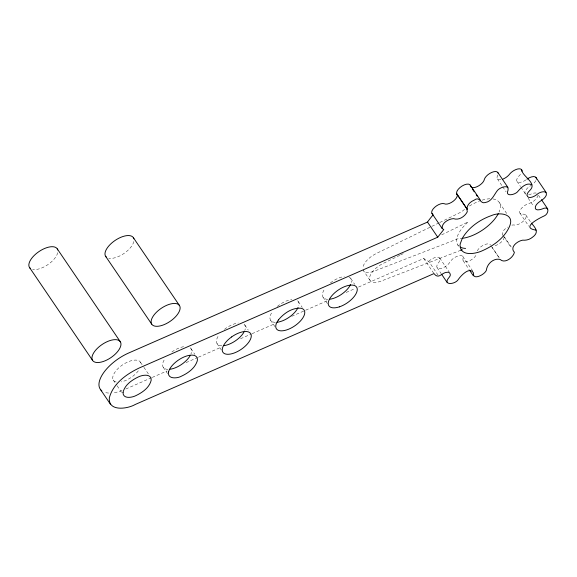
<?xml version="1.0" encoding="UTF-8"?>
<svg xmlns="http://www.w3.org/2000/svg" width="577" height="577" viewBox="0 0 577 577"><rect width="100%" height="100%" fill="white"/><g stroke="black" fill="none" stroke-linecap="round" stroke-linejoin="round"><path stroke-width="0.43" stroke-dasharray="2.88 2.16" d="M438.982 222.873L376.089 253.62A15.507 7.27 -34.1 0 0 362.839 267.778M439.789 222.484L461.557 211.838A29.081 13.624 -34.1 0 1 465.351 208.795M399.789 255.33L382.854 263.61A15.507 7.27 -34.1 0 0 369.605 277.775A15.507 7.27 -34.1 0 0 381.044 281.114L460.554 250.353M400.597 254.94L404.628 252.964M441.715 234.839L468.322 221.828A29.081 13.624 -34.1 0 0 458.39 245.694M125.815 389.006L151.405 377.798M152.227 377.43L167.085 370.924M186.061 362.608L197.615 357.545M198.445 357.185L221.546 347.058M240.53 338.742L251.262 334.04M252.084 333.679L275.193 323.56M291.695 316.326L304.901 310.541M305.723 310.181L327.181 300.776M346.164 292.46L355.244 288.486M358.548 287.036L423.742 258.474A65.482 30.682 -34.1 0 0 428.747 261.345L438.498 275.748M517.006 181.423L520.432 186.472M520.923 187.193L526.693 195.711M528.135 198.171L533.047 205.398M497.338 178.863L502.228 186.075M502.718 186.797L506.087 191.773M519.949 213.151L528.741 226.105M503 235.517L510.739 246.92M491.222 246.047L499.293 257.948M457.698 244.821L458.672 246.249M462.761 256.318L472.664 270.938M463.201 260.811L469.072 269.473M439.71 257.984L449.151 271.926M437.049 267.569L440.987 273.375M350.838 278.641L354.718 284.353M323.026 297.177L327.375 303.581M298.352 301.634L302.233 307.353M270.541 320.177L274.89 326.575M244.85 325.075L248.247 330.08M217.039 343.618L221.388 350.015M190.994 348.674L194.875 354.386M163.176 367.21L167.532 373.615M538.478 195.264L540.966 198.942M525.885 215.041L530.833 222.354M499.408 202.715L506.721 213.512M504.32 236.772L511.222 246.97M492.051 247.302L500.331 259.542M423.742 258.474L433.976 273.592M370.081 280.386L363.315 270.397A15.507 7.27 -34.1 0 0 374.285 271.125L458.816 238.416A29.081 13.624 -34.1 0 0 462.307 238.272M140.5 362.291L143.421 366.611M143.911 367.333L148.787 374.531M113.251 380.041L116.662 385.083M117.145 385.804L122.021 393.002M133.828 241.547A16.711 7.883 -34.2 0 1 123.658 253.685A16.711 7.883 -34.2 0 1 108.772 258.244M493.039 198.957A29.081 13.624 -34.1 0 1 499.04 212.055M469.426 206.032A29.081 13.624 -34.1 0 1 479.343 201.099M482.12 200.161A29.081 13.624 -34.1 0 1 489.786 198.791M428.747 261.345A8.035 3.765 -34.1 0 1 438.289 257.205A8.035 3.765 -34.1 0 1 438.167 263.199A8.035 3.765 -34.1 0 0 439.898 268.593A8.035 3.765 -34.1 0 0 449.793 262.384A8.035 3.765 -34.1 0 1 458.542 255.784A8.035 3.765 -34.1 0 1 462.942 258.936A8.035 3.765 -34.1 0 0 468.661 261.129A8.035 3.765 -34.1 0 0 476.696 253.801M477.294 250.822A8.035 3.765 -34.1 0 1 484.355 244.735A8.035 3.765 -34.1 0 1 490.587 245.138M502.892 235.272A8.035 3.765 -34.1 0 1 507.544 227.049M511.893 225.153A8.035 3.765 -34.1 0 1 514.561 225.073A8.035 3.765 -34.1 0 0 524.702 219.736A8.035 3.765 -34.1 0 0 523.332 214.139A8.035 3.765 -34.1 0 1 520.324 209.941A8.035 3.765 -34.1 0 1 529.203 203.472A8.035 3.765 -34.1 0 0 537.872 195.596M528.633 194.759A8.035 3.765 -34.1 0 0 531.828 193.721A8.035 3.765 -34.1 0 1 536.43 193.136M525.589 194.276A8.035 3.765 -34.1 0 1 531.049 185.455M525.892 179.937A8.035 3.765 -34.1 0 1 517.425 181.856A8.035 3.765 -34.1 0 1 519.668 175.271A8.035 3.765 -34.1 0 0 521.507 172.739M500.901 179.678A8.035 3.765 -34.1 0 1 497.742 175.329A8.035 3.765 -34.1 0 0 498.03 174.542M116.229 382.053A16.271 7.624 -34.1 0 1 122.353 365.017A16.271 7.624 -34.1 0 1 140.976 364.989M138.307 370.838A16.271 7.624 -34.1 0 1 121.314 381.902M504.154 237.219A8.035 3.765 -34.1 0 1 500.374 242.859A8.035 3.765 -34.1 0 1 493.162 246.018M122.021 390.571A32.139 15.06 -34.1 0 1 112.263 392.951M108.635 393.045A32.139 15.06 -34.1 0 1 104.105 392.129M535.824 180.63A8.035 3.765 -34.1 0 1 533.047 183.976M190.215 347.78A16.711 7.89 -34.2 0 1 190.922 354.062M167.943 369.374A16.711 7.89 -34.2 0 1 165.152 358.483M171.888 351.956A16.711 7.89 -34.2 0 1 184.438 346.589M244.071 324.18A16.711 7.89 -34.2 0 1 244.785 330.462M221.806 345.782A16.711 7.89 -34.2 0 1 219.015 334.891M224.424 329.359A16.711 7.89 -34.2 0 1 238.301 322.997M297.573 300.74A16.711 7.89 -34.2 0 1 298.785 305.464M275.308 322.341A16.711 7.89 -34.2 0 1 272.517 311.45M277.285 306.437A16.711 7.89 -34.2 0 1 291.803 299.557M348.991 277.075A16.711 7.89 -34.2 0 1 351.27 282.463M327.794 299.34A16.711 7.89 -34.2 0 1 324.995 288.45M330.405 282.925A16.711 7.89 -34.2 0 1 344.289 276.556M57.707 252.697A16.711 7.905 -34.2 0 1 47.552 264.857A16.711 7.905 -34.2 0 1 32.658 269.416"/><path stroke-width="0.87" d="M462.285 238.323L460.244 243.804A28.381 13.3 -34.1 0 0 460.049 245.694C460.807 256.736 475.744 253.909 482.574 250.634C493.905 245.578 505.099 237.479 509.866 225.621C514.496 213.562 499.163 211.997 491.568 215.538C479.747 219.642 468.719 227.425 462.285 238.323A29.081 13.624 -34.1 0 0 498.276 213.663M531.33 223.09C536.35 228.744 538.961 232.596 532.434 237.262C529.722 239.534 526.21 240.501 522.748 240.162C517.511 240.955 509.361 247.187 514.388 252.272C513.335 257.58 504.796 263.97 500.194 259.491C493.753 257.703 486.981 263.913 486.389 270.209C484.875 274.666 472.202 281.064 473.436 272.806C469.591 266.249 460.821 275.741 458.152 279.708C454.712 284.778 441.794 285.55 449.324 277.133C451.488 275.07 449.937 271.305 446.814 272.308C441.542 272.596 438.801 279.845 433.976 273.592L135.227 404.484C127.387 409.043 107.942 411.819 109.356 397.748C113.135 383.575 126.413 374.148 138.992 368.09L437.741 237.197L443.8 229.502L442.22 228.593L431.949 213.425M433.01 215.026A65.482 30.682 -34.1 0 0 427.499 222.073L128.758 352.965A32.139 15.06 -34.1 0 0 100.16 389.035L110.395 404.152M460.554 250.353L462.227 249.704M536.091 230.129C520.194 227.879 539.048 218.257 544.45 215.812C548.164 214.269 550.047 206.616 544.017 208.239C541.392 209.458 534.122 211.91 535.391 206.544C537.418 201.265 544.32 200.378 546.347 195.098C547.58 189.537 539.351 192.047 537.151 194.298C534.865 196.382 527.522 200.039 526.952 194.918C527.371 192.502 529.484 191.016 530.905 189.206C536.235 182.512 521.976 175.891 521.767 169.97M531.828 184.82C526.678 181.993 521.24 187.518 518.031 191.203C515.852 194.651 504.745 197.406 507.976 190.453C509.729 183.76 499.502 187.518 497.374 190.54C493.862 195.048 491.799 201.51 485.149 202.549C480.107 204.251 480.035 195.726 474.135 200.176C468.87 202.44 465.942 206.4 467.291 211.766C464.867 216.505 458.852 220.63 453.472 218.633C448.545 218.921 441.362 223.018 442.22 228.593M535.874 177.327L546.145 192.48M507.969 187.503L497.901 172.602M480.309 200.017L470.219 185.08M472.311 188.939L474.258 191.816M476.213 194.694L477.186 196.137M469.563 270.195L473.349 275.784M441.484 274.097L447.225 282.579M133.395 237.717L179.526 305.615A16.711 7.89 -34.2 0 1 162.281 325.32A16.711 7.89 -34.2 0 1 155.054 313.715A16.711 7.89 -34.2 0 1 179.526 305.615M105.584 256.26L151.715 324.151M57.267 248.867L120.362 341.815A16.711 7.905 -34.2 0 1 103.132 361.541A16.711 7.905 -34.2 0 1 95.883 349.914A16.711 7.905 -34.2 0 1 120.362 341.815M29.463 267.418L92.558 360.365M541.464 199.678L547.717 208.917M467.211 209.263L456.811 193.922A8.035 3.765 -34.1 0 1 462.134 185.989A8.035 3.765 -34.1 0 1 470.457 185.621A8.035 3.765 -34.1 0 0 470.846 186.782M467.045 209.04L456.811 193.922A8.035 3.765 -34.1 0 1 453.385 201.113A8.035 3.765 -34.1 0 1 444.261 203.71A8.035 3.765 -34.1 0 0 434.596 207.381A8.035 3.765 -34.1 0 0 432.88 214.19M427.499 222.073L437.741 237.197M106.363 257.154A16.711 7.883 -34.2 0 1 115.313 240.292A16.711 7.883 -34.2 0 1 133.864 238.82M465.581 248.413A29.081 13.624 -34.1 0 1 460.23 247.1M536.358 178.401A8.035 3.765 -34.1 0 1 536.343 179.079M526.916 179.18A8.035 3.765 -34.1 0 1 536.199 177.81M503.014 179.058A8.035 3.765 -34.1 0 0 509.743 173.958A8.035 3.765 -34.1 0 1 517.656 169.003A8.035 3.765 -34.1 0 1 521.969 171.21M471.294 187.193A8.035 3.765 -34.1 0 0 478.795 185.78A8.035 3.765 -34.1 0 0 484.377 179.296A8.035 3.765 -34.1 0 1 491.554 172.494A8.035 3.765 -34.1 0 1 498.11 173.165M101.812 390.838A32.139 15.06 -34.1 0 1 100.903 389.994M190.114 355.706A16.711 7.89 -34.2 0 1 169.732 369.294M243.977 332.107A16.711 7.89 -34.2 0 1 223.587 345.695M298.049 307.563A16.711 7.89 -34.2 0 1 277.09 322.255M350.535 284.562A16.711 7.89 -34.2 0 1 329.575 299.261M30.242 268.319A16.711 7.905 -34.2 0 1 39.186 251.428A16.711 7.905 -34.2 0 1 57.736 249.971M123.009 392.468C122.843 399.313 132.198 397.64 136.158 395.497C142.598 392.374 149.551 387.499 151.21 380.106C151.376 373.261 142.021 374.935 138.062 377.077C131.621 380.2 124.668 385.075 123.009 392.468M168.563 371.949C167.092 379.442 177.464 378.599 181.668 376.074C188.217 373.009 194.911 368.205 197.233 361.051A16.711 7.833 -34.1 0 0 190.28 355.194A16.711 7.833 -34.1 0 0 173.958 363.683L172.35 365.364A16.711 7.833 -34.1 0 0 169.068 370.398L168.563 371.949M278.345 320.026L277.241 321.714A16.711 7.833 -34.1 0 0 275.878 327.613L276.34 328.71A16.711 7.833 -34.1 0 0 297.393 323.885A16.711 7.833 -34.1 0 0 300.999 308.233C292.077 307.541 283.754 313.361 278.345 320.026M231.586 336.954L229.624 338.475A16.711 7.833 -34.1 0 0 226.018 354.127A16.711 7.833 -34.1 0 0 248.673 342.334A16.711 7.833 -34.1 0 0 242.196 331.926L240.133 332.511A16.711 7.833 -34.1 0 0 231.586 336.954M339.37 306.856A16.711 7.833 -34.1 0 0 356.658 287.209A16.711 7.833 -34.1 0 0 332.201 295.33A16.711 7.833 -34.1 0 0 339.37 306.856"/></g></svg>
